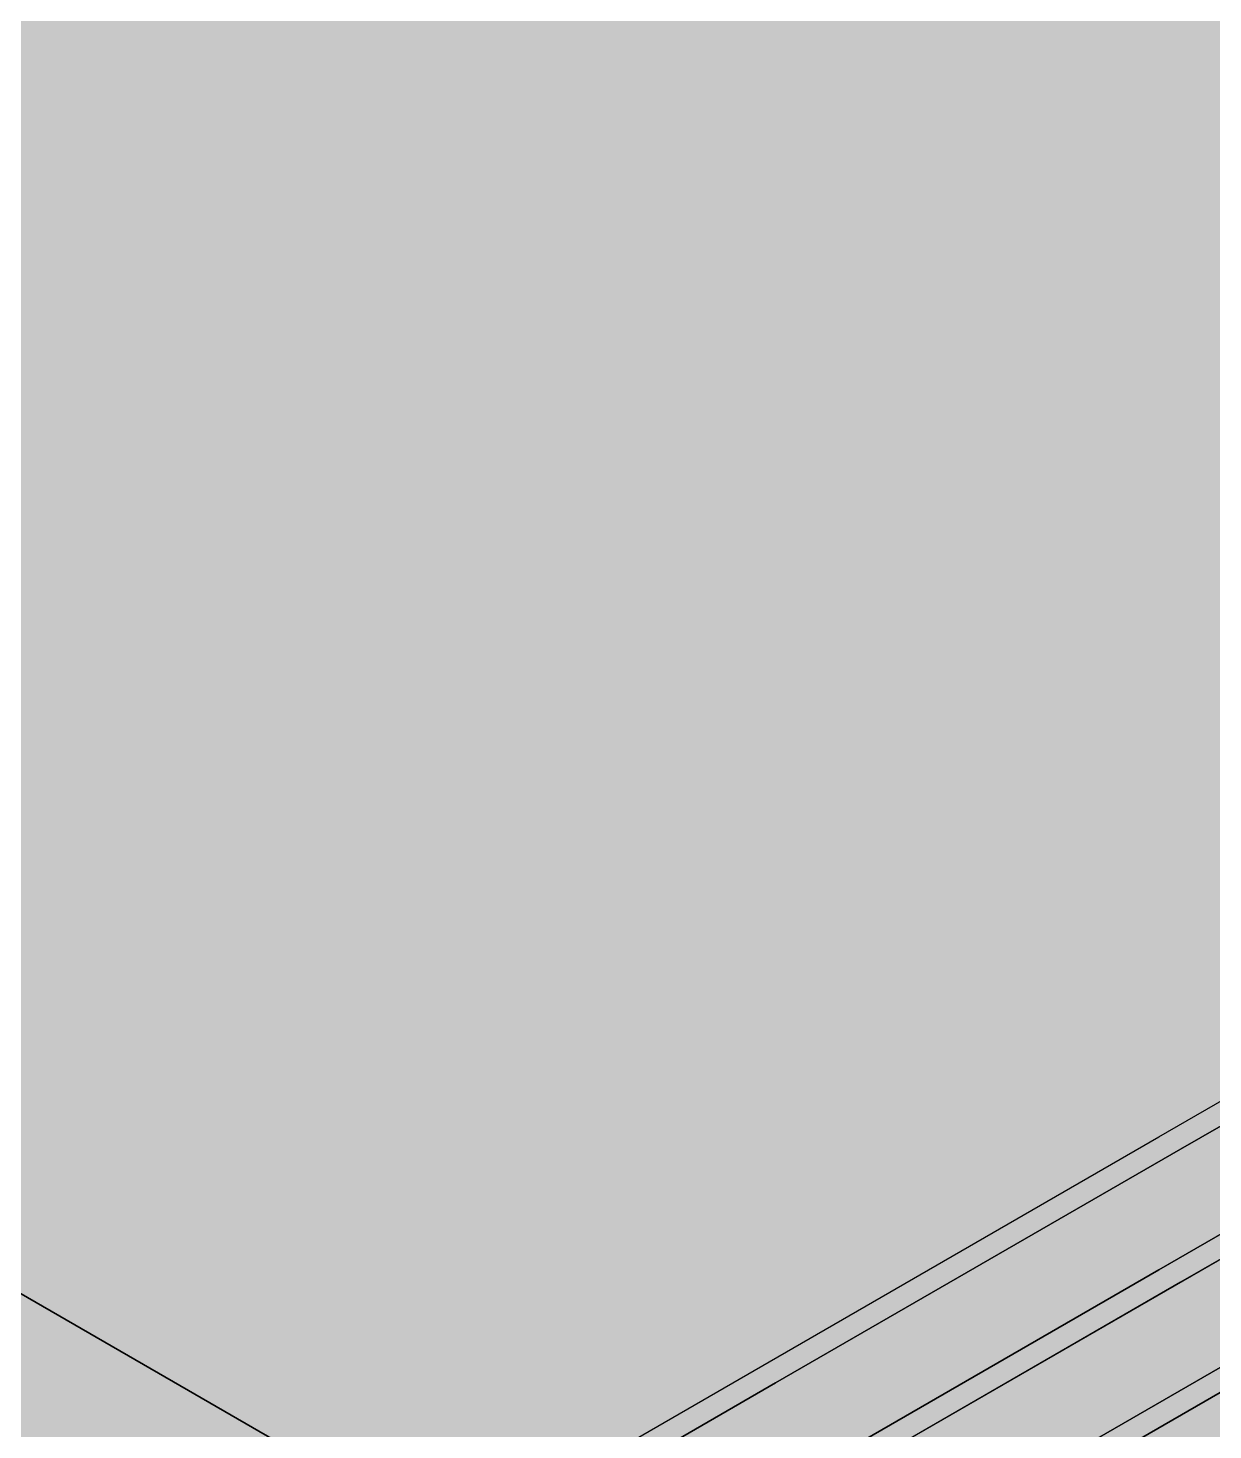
# Model space of a CAD drawing. Header units: metres. Extents: x 0 to 28.4, y 0 to 5.9.
# Drawn here: x 13.7619 to 13.9881, y 2.5658 to 2.8335 of the extents above; entities that cross this region are included whole.
import ezdxf

# ---------------------------------------------------------------- set-up
doc = ezdxf.new("R2010")
doc.units = ezdxf.units.M
doc.header["$LTSCALE"] = 0.25
doc.layers.add('ISO-ARISTAS', color=8, linetype='CONTINUOUS')
doc.layers.add('ISO-CONCRETO-SUP', color=254, linetype='CONTINUOUS', true_color=0xe8e8e8)

msp = doc.modelspace()

# ---------------------------------------------------------------- linework, layer by layer
at = {"layer": 'ISO-ARISTAS', "color": 250}
for p, q in [((13.97781, 2.62178), (14.0551, 2.6664)), ((13.97781, 2.62178), (14.0551, 2.6664)), ((13.98194, 2.6194), (14.05922, 2.66402)), ((14.05922, 2.66402), (13.98194, 2.6194)), ((13.97781, 2.59638), (14.0551, 2.641)), ((14.0551, 2.641), (13.97781, 2.59638)), ((14.05922, 2.63862), (13.98194, 2.594)), ((14.05922, 2.63862), (13.98194, 2.594)), ((13.90053, 2.57716), (13.97781, 2.62178)), ((13.90053, 2.57716), (13.97781, 2.62178)), ((13.90465, 2.57478), (13.98194, 2.6194)), ((13.98194, 2.6194), (13.90465, 2.57478)), ((13.92252, 2.56446), (13.99981, 2.60908)), ((13.92252, 2.56446), (13.99981, 2.60908)), ((13.92665, 2.56208), (14.00393, 2.6067)), ((14.00393, 2.6067), (13.92665, 2.56208)), ((13.78971, 2.575), (13.74641, 2.6)), ((13.74641, 2.6), (13.78971, 2.575)), ((13.74641, 2.6), (13.78971, 2.575)), ((13.74641, 2.6), (13.78971, 2.575)), ((13.90053, 2.55176), (13.97781, 2.59638)), ((13.97781, 2.59638), (13.90053, 2.55176)), ((13.98194, 2.594), (13.90465, 2.54938)), ((13.98194, 2.594), (13.90465, 2.54938)), ((13.94452, 2.55176), (14.02181, 2.59638)), ((13.94452, 2.55176), (14.02181, 2.59638)), ((13.94865, 2.54938), (14.02593, 2.594)), ((14.02593, 2.594), (13.94865, 2.54938)), ((13.92252, 2.53906), (13.99981, 2.58368)), ((13.99981, 2.58368), (13.92252, 2.53906)), ((14.00393, 2.5813), (13.92665, 2.53668)), ((14.00393, 2.5813), (13.92665, 2.53668)), ((13.82324, 2.53254), (13.90053, 2.57716)), ((13.82324, 2.53254), (13.90053, 2.57716)), ((13.83301, 2.55), (13.78971, 2.575)), ((13.78971, 2.575), (13.83301, 2.55)), ((13.78971, 2.575), (13.83301, 2.55)), ((13.78971, 2.575), (13.83301, 2.55)), ((13.82737, 2.53016), (13.90465, 2.57478)), ((13.90465, 2.57478), (13.82737, 2.53016))]:
    msp.add_line(p, q, dxfattribs=at)
at = {"layer": 'ISO-CONCRETO-SUP', "true_color": 0xa6a6a2}
for points in [[(13.87631, 2.85722), (13.91962, 2.83222), (13.87631, 2.90468), (13.91962, 2.87968)], [(13.78971, 2.85468), (13.83301, 2.82968), (13.78971, 2.90214), (13.83301, 2.87714)], [(13.96292, 2.85468), (14.00622, 2.82968), (13.96292, 2.90214), (14.00622, 2.87714)], [(13.87631, 2.85214), (13.91962, 2.82714), (13.87631, 2.8996), (13.91962, 2.8746)], [(13.74641, 2.8373), (13.78971, 2.8123), (13.74641, 2.88476), (13.78971, 2.85976)], [(13.83301, 2.83476), (13.87631, 2.80976), (13.83301, 2.88222), (13.87631, 2.85722)], [(13.74641, 2.83222), (13.78971, 2.80722), (13.74641, 2.87968), (13.78971, 2.85468)], [(13.91962, 2.83222), (13.96292, 2.80722), (13.91962, 2.87968), (13.96292, 2.85468)], [(13.83301, 2.82968), (13.87631, 2.80468), (13.83301, 2.87714), (13.87631, 2.85214)], [(13.91962, 2.82714), (13.96292, 2.80214), (13.91962, 2.8746), (13.96292, 2.8496)], [(13.78971, 2.8123), (13.83301, 2.7873), (13.78971, 2.85976), (13.83301, 2.83476)], [(13.87631, 2.80976), (13.91962, 2.78476), (13.87631, 2.85722), (13.91962, 2.83222)], [(13.78971, 2.80722), (13.83301, 2.78222), (13.78971, 2.85468), (13.83301, 2.82968)], [(13.96292, 2.80722), (14.00622, 2.78222), (13.96292, 2.85468), (14.00622, 2.82968)], [(13.87631, 2.80468), (13.91962, 2.77968), (13.87631, 2.85214), (13.91962, 2.82714)], [(13.96292, 2.80214), (14.00622, 2.77714), (13.96292, 2.8496), (14.00622, 2.8246)], [(13.74641, 2.78984), (13.78971, 2.76484), (13.74641, 2.8373), (13.78971, 2.8123)], [(13.74641, 2.78476), (13.78971, 2.75976), (13.74641, 2.83222), (13.78971, 2.80722)], [(13.83301, 2.7873), (13.87631, 2.7623), (13.83301, 2.83476), (13.87631, 2.80976)], [(13.91962, 2.78476), (13.96292, 2.75976), (13.91962, 2.83222), (13.96292, 2.80722)], [(13.83301, 2.78222), (13.87631, 2.75722), (13.83301, 2.82968), (13.87631, 2.80468)], [(13.91962, 2.77968), (13.96292, 2.75468), (13.91962, 2.82714), (13.96292, 2.80214)], [(13.78971, 2.76484), (13.83301, 2.73984), (13.78971, 2.8123), (13.83301, 2.7873)], [(13.87631, 2.7623), (13.91962, 2.7373), (13.87631, 2.80976), (13.91962, 2.78476)], [(13.78971, 2.75976), (13.83301, 2.73476), (13.78971, 2.80722), (13.83301, 2.78222)], [(13.96292, 2.75976), (14.00622, 2.73476), (13.96292, 2.80722), (14.00622, 2.78222)], [(13.87631, 2.75722), (13.91962, 2.73222), (13.87631, 2.80468), (13.91962, 2.77968)], [(13.96292, 2.75468), (14.00622, 2.72968), (13.96292, 2.80214), (14.00622, 2.77714)], [(13.74641, 2.74238), (13.78971, 2.71738), (13.74641, 2.78984), (13.78971, 2.76484)], [(13.83301, 2.73984), (13.87631, 2.71484), (13.83301, 2.7873), (13.87631, 2.7623)], [(13.74641, 2.7373), (13.78971, 2.7123), (13.74641, 2.78476), (13.78971, 2.75976)], [(13.91962, 2.7373), (13.96292, 2.7123), (13.91962, 2.78476), (13.96292, 2.75976)], [(13.83301, 2.73476), (13.87631, 2.70976), (13.83301, 2.78222), (13.87631, 2.75722)], [(13.91962, 2.73222), (13.96292, 2.70722), (13.91962, 2.77968), (13.96292, 2.75468)], [(13.78971, 2.71738), (13.83301, 2.69238), (13.78971, 2.76484), (13.83301, 2.73984)], [(13.87631, 2.71484), (13.91962, 2.68984), (13.87631, 2.7623), (13.91962, 2.7373)], [(13.78971, 2.7123), (13.83301, 2.6873), (13.78971, 2.75976), (13.83301, 2.73476)], [(13.96292, 2.7123), (14.00622, 2.6873), (13.96292, 2.75976), (14.00622, 2.73476)], [(13.87631, 2.70976), (13.91962, 2.68476), (13.87631, 2.75722), (13.91962, 2.73222)], [(13.96292, 2.70722), (14.00622, 2.68222), (13.96292, 2.75468), (14.00622, 2.72968)], [(13.74641, 2.69492), (13.78971, 2.66992), (13.74641, 2.74238), (13.78971, 2.71738)], [(13.83301, 2.69238), (13.87631, 2.66738), (13.83301, 2.73984), (13.87631, 2.71484)], [(13.74641, 2.68984), (13.78971, 2.66484), (13.74641, 2.7373), (13.78971, 2.7123)], [(13.91962, 2.68984), (13.96292, 2.66484), (13.91962, 2.7373), (13.96292, 2.7123)], [(13.83301, 2.6873), (13.87631, 2.6623), (13.83301, 2.73476), (13.87631, 2.70976)], [(13.91962, 2.68476), (13.96292, 2.65976), (13.91962, 2.73222), (13.96292, 2.70722)], [(13.78971, 2.66992), (13.83301, 2.64492), (13.78971, 2.71738), (13.83301, 2.69238)], [(13.87631, 2.66738), (13.91962, 2.64238), (13.87631, 2.71484), (13.91962, 2.68984)], [(13.78971, 2.66484), (13.83301, 2.63984), (13.78971, 2.7123), (13.83301, 2.6873)], [(13.96292, 2.66484), (14.00622, 2.63984), (13.96292, 2.7123), (14.00622, 2.6873)], [(13.87631, 2.6623), (13.91962, 2.6373), (13.87631, 2.70976), (13.91962, 2.68476)], [(13.96292, 2.65976), (14.00622, 2.63476), (13.96292, 2.70722), (14.00622, 2.68222)], [(13.74641, 2.64746), (13.78971, 2.62246), (13.74641, 2.69492), (13.78971, 2.66992)], [(13.83301, 2.64492), (13.87631, 2.61992), (13.83301, 2.69238), (13.87631, 2.66738)], [(13.74641, 2.64238), (13.78971, 2.61738), (13.74641, 2.68984), (13.78971, 2.66484)], [(13.91962, 2.64238), (13.96292, 2.61738), (13.91962, 2.68984), (13.96292, 2.66484)], [(13.83301, 2.63984), (13.87631, 2.61484), (13.83301, 2.6873), (13.87631, 2.6623)], [(13.91962, 2.6373), (13.96292, 2.6123), (13.91962, 2.68476), (13.96292, 2.65976)], [(13.78971, 2.62246), (13.83301, 2.59746), (13.78971, 2.66992), (13.83301, 2.64492)], [(13.87631, 2.61992), (13.91962, 2.59492), (13.87631, 2.66738), (13.91962, 2.64238)], [(13.78971, 2.61738), (13.83301, 2.59238), (13.78971, 2.66484), (13.83301, 2.63984)], [(13.96292, 2.61738), (14.00622, 2.59238), (13.96292, 2.66484), (14.00622, 2.63984)], [(13.87631, 2.61484), (13.91962, 2.58984), (13.87631, 2.6623), (13.91962, 2.6373)], [(13.96292, 2.6123), (14.00622, 2.5873), (13.96292, 2.65976), (14.00622, 2.63476)], [(13.74641, 2.6), (13.78971, 2.575), (13.74641, 2.64746), (13.78971, 2.62246)], [(13.83301, 2.59746), (13.87631, 2.57246), (13.83301, 2.64492), (13.87631, 2.61992)], [(13.74641, 2.59492), (13.78971, 2.56992), (13.74641, 2.64238), (13.78971, 2.61738)], [(13.91962, 2.59492), (13.96292, 2.56992), (13.91962, 2.64238), (13.96292, 2.61738)], [(13.83301, 2.59238), (13.87631, 2.56738), (13.83301, 2.63984), (13.87631, 2.61484)], [(13.91962, 2.58984), (13.96292, 2.56484), (13.91962, 2.6373), (13.96292, 2.6123)], [(13.78971, 2.575), (13.83301, 2.55), (13.78971, 2.62246), (13.83301, 2.59746)], [(13.87631, 2.57246), (13.91962, 2.54746), (13.87631, 2.61992), (13.91962, 2.59492)], [(13.78971, 2.56992), (13.83301, 2.54492), (13.78971, 2.61738), (13.83301, 2.59238)], [(13.96292, 2.56992), (14.00622, 2.54492), (13.96292, 2.61738), (14.00622, 2.59238)], [(13.87631, 2.56738), (13.91962, 2.54238), (13.87631, 2.61484), (13.91962, 2.58984)], [(13.96292, 2.56484), (14.00622, 2.53984), (13.96292, 2.6123), (14.00622, 2.5873)], [(13.74641, 2.55), (13.78971, 2.525), (13.74641, 2.6), (13.78971, 2.575)], [(13.83301, 2.55), (13.87631, 2.525), (13.83301, 2.59746), (13.87631, 2.57246)], [(13.74641, 2.54746), (13.78971, 2.52246), (13.74641, 2.59492), (13.78971, 2.56992)], [(13.91962, 2.54746), (13.96292, 2.52246), (13.91962, 2.59492), (13.96292, 2.56992)], [(13.83301, 2.54492), (13.87631, 2.51992), (13.83301, 2.59238), (13.87631, 2.56738)], [(13.91962, 2.54238), (13.96292, 2.51738), (13.91962, 2.58984), (13.96292, 2.56484)], [(13.78971, 2.525), (13.83301, 2.5), (13.78971, 2.575), (13.83301, 2.55)], [(13.78971, 2.52246), (13.83301, 2.49746), (13.78971, 2.56992), (13.83301, 2.54492)], [(13.87631, 2.525), (13.91962, 2.5), (13.87631, 2.57246), (13.91962, 2.54746)], [(13.96292, 2.52246), (14.00622, 2.49746), (13.96292, 2.56992), (14.00622, 2.54492)], [(13.87631, 2.51992), (13.91962, 2.49492), (13.87631, 2.56738), (13.91962, 2.54238)]]:
    msp.add_solid(points, dxfattribs=at)
at = {"layer": 'ISO-CONCRETO-SUP', "true_color": 0xb8b8b3}
for points in [[(14.00622, 2.8746), (14.04952, 2.8496), (13.96292, 2.8496), (14.00622, 2.8246)], [(13.74641, 2.6), (13.78971, 2.575), (13.70311, 2.575), (13.74641, 2.55)], [(13.74641, 2.6), (13.78971, 2.575), (13.70644, 2.57692), (13.74974, 2.55192)], [(13.78971, 2.575), (13.83301, 2.55), (13.74641, 2.55), (13.78971, 2.525)], [(13.78971, 2.575), (13.83301, 2.55), (13.74974, 2.55192), (13.79304, 2.52692)]]:
    msp.add_solid(points, dxfattribs=at)
at = {"layer": 'ISO-CONCRETO-SUP', "true_color": 0x424b57}
for points in [[(14.0551, 2.641), (13.97781, 2.59638), (14.0551, 2.6664), (13.97781, 2.62178)], [(14.05922, 2.63862), (13.98194, 2.594), (14.05922, 2.66402), (13.98194, 2.6194)], [(13.97781, 2.59638), (13.90053, 2.55176), (13.97781, 2.62178), (13.90053, 2.57716)], [(13.98194, 2.594), (13.90465, 2.54938), (13.98194, 2.6194), (13.90465, 2.57478)], [(13.99981, 2.58368), (13.92252, 2.53906), (13.99981, 2.60908), (13.92252, 2.56446)], [(14.00393, 2.5813), (13.92665, 2.53668), (14.00393, 2.6067), (13.92665, 2.56208)], [(14.02181, 2.57098), (13.94452, 2.52636), (14.02181, 2.59638), (13.94452, 2.55176)], [(14.02593, 2.5686), (13.94865, 2.52398), (14.02593, 2.594), (13.94865, 2.54938)], [(14.0438, 2.55828), (13.96652, 2.51366), (14.0438, 2.58368), (13.96652, 2.53906)], [(14.04793, 2.5559), (13.97064, 2.51128), (14.04793, 2.5813), (13.97064, 2.53668)], [(13.90053, 2.55176), (13.82324, 2.50714), (13.90053, 2.57716), (13.82324, 2.53254)], [(13.90465, 2.54938), (13.82737, 2.50476), (13.90465, 2.57478), (13.82737, 2.53016)]]:
    msp.add_solid(points, dxfattribs=at)
at = {"layer": 'ISO-CONCRETO-SUP', "true_color": 0x525d6b}
for points in [[(14.0551, 2.6664), (14.05922, 2.66402), (13.97781, 2.62178), (13.98194, 2.6194)], [(14.0551, 2.641), (14.05922, 2.63862), (13.97781, 2.59638), (13.98194, 2.594)], [(13.97781, 2.62178), (13.98194, 2.6194), (13.90053, 2.57716), (13.90465, 2.57478)], [(13.99981, 2.60908), (14.00393, 2.6067), (13.92252, 2.56446), (13.92665, 2.56208)], [(13.97781, 2.59638), (13.98194, 2.594), (13.90053, 2.55176), (13.90465, 2.54938)], [(14.02181, 2.59638), (14.02593, 2.594), (13.94452, 2.55176), (13.94865, 2.54938)], [(13.99981, 2.58368), (14.00393, 2.5813), (13.92252, 2.53906), (13.92665, 2.53668)], [(14.0438, 2.58368), (14.04793, 2.5813), (13.96652, 2.53906), (13.97064, 2.53668)], [(13.90053, 2.57716), (13.90465, 2.57478), (13.82324, 2.53254), (13.82737, 2.53016)], [(14.02181, 2.57098), (14.02593, 2.5686), (13.94452, 2.52636), (13.94865, 2.52398)]]:
    msp.add_solid(points, dxfattribs=at)

doc.saveas('drawing.dxf')
